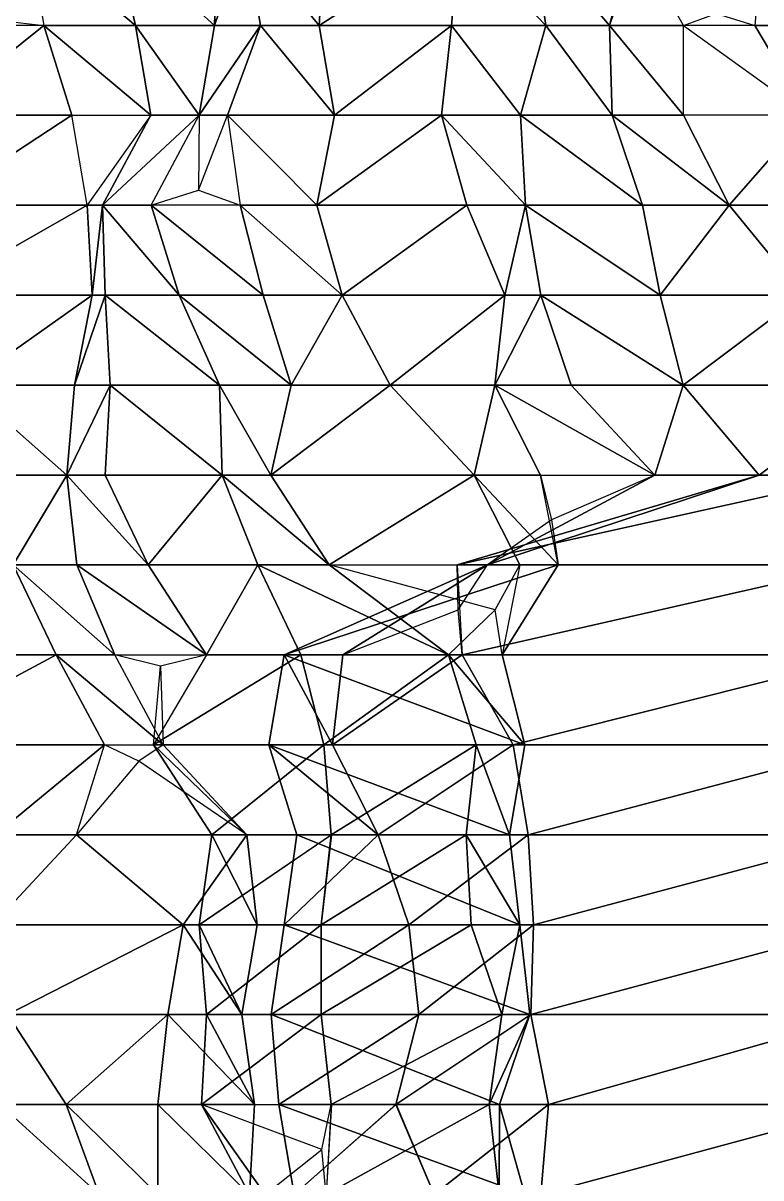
# Model space of a CAD drawing. Header units: metres. Extents: x -317 to 276, y -240 to 234.
# Drawn here: x 155.8 to 205, y 61.1 to 138.2 of the extents above; entities that cross this region are included whole.
import ezdxf

# ---------------------------------------------------------------- set-up
doc = ezdxf.new("R2010")
doc.units = ezdxf.units.M

msp = doc.modelspace()

# ---------------------------------------------------------------- linework, layer by layer
for points in [[(156.20346, 144, -632.81067), (163.33026, 138, -632.28015), (161.9766, 144, -634.75806), (161.9767, 144.0001, -634.75793)], [(156.20346, 144, -632.81067), (157.21869, 138, -630.9523), (163.33026, 138, -632.28015), (163.33037, 138.0001, -632.28)], [(161.9766, 144, -634.75806), (168.59576, 138, -635.15674), (168.76495, 144, -634.847), (168.76506, 144.0001, -634.84686)], [(161.9766, 144, -634.75806), (163.33026, 138, -632.28015), (168.59576, 138, -635.15674), (168.59587, 138.0001, -635.1566)], [(168.59576, 138, -635.15674), (171.66153, 138, -642.0598), (170.6463, 144, -643.9182), (170.64641, 144.0001, -643.9181)], [(168.59576, 138, -635.15674), (170.6463, 144, -643.9182), (168.76495, 144, -634.847), (168.76506, 144.0001, -634.84686)], [(170.6463, 144, -643.9182), (175.57333, 138, -647.41425), (175.91174, 144, -646.7948), (175.91185, 144.0001, -646.7947)], [(170.6463, 144, -643.9182), (171.66153, 138, -642.0598), (175.57333, 138, -647.41425), (175.57344, 138.0001, -647.4141)], [(175.57333, 138, -647.41425), (184.39224, 138, -643.7864), (184.89984, 144, -642.8572), (184.89995, 144.0001, -642.85706)], [(175.57333, 138, -647.41425), (184.89984, 144, -642.8572), (175.91174, 144, -646.7948), (175.91185, 144.0001, -646.7947)], [(184.89984, 144, -642.8572), (184.39224, 138, -643.7864), (190.67297, 138, -644.80457), (190.67308, 138.0001, -644.80444)], [(184.89984, 144, -642.8572), (190.67297, 138, -644.80457), (189.82693, 144, -646.3532), (189.82704, 144.0001, -646.3531)], [(189.82693, 144, -646.3532), (194.92322, 138, -649.5394), (196.95374, 144, -645.82263), (196.95384, 144.0001, -645.8225)], [(189.82693, 144, -646.3532), (190.67297, 138, -644.80457), (194.92322, 138, -649.5394), (194.92332, 138.0001, -649.5393)], [(194.92322, 138, -649.5394), (199.85028, 138, -653.0355), (196.46613, 144, -659.2302), (196.46623, 144.0001, -659.2301)], [(194.92322, 138, -649.5394), (196.46613, 144, -659.2302), (196.95374, 144, -645.82263), (196.95384, 144.0001, -645.8225)], [(205.11578, 144, -655.91205), (204.60815, 138, -656.84125), (212.07336, 138, -655.6913), (212.07347, 138.0001, -655.69116)], [(202.04163, 138.78262, -655.2818), (204.60815, 138, -656.84125), (199.85028, 138, -653.0355), (199.85039, 138.0001, -653.0354)], [(149.75348, 132, -632.1023), (159.08002, 132, -627.54517), (157.21869, 138, -630.9523), (157.2188, 138.0001, -630.95215)], [(149.75348, 132, -632.1023), (157.21869, 138, -630.9523), (151.784, 138, -628.3855), (151.7841, 138.0001, -628.3854)], [(154.53519, 138.29999, -629.60693), (157.21869, 138, -630.9523), (151.784, 138, -628.3855), (151.7841, 138.0001, -628.3854)], [(157.21869, 138, -630.9523), (164.34552, 132, -630.42175), (163.33026, 138, -632.28015), (163.33037, 138.0001, -632.28)], [(157.21869, 138, -630.9523), (159.08002, 132, -627.54517), (164.34552, 132, -630.42175), (164.34563, 132.0001, -630.42163)], [(163.33026, 138, -632.28015), (167.5805, 132, -637.01514), (168.59576, 138, -635.15674), (168.59587, 138.0001, -635.1566)], [(163.33026, 138, -632.28015), (164.34552, 132, -630.42175), (167.5805, 132, -637.01514), (167.58061, 132.0001, -637.015)], [(167.5805, 132, -637.01514), (169.46182, 132, -646.08636), (171.66153, 138, -642.0598), (171.66164, 138.0001, -642.0597)], [(167.5805, 132, -637.01514), (171.66153, 138, -642.0598), (168.59576, 138, -635.15674), (168.59587, 138.0001, -635.1566)], [(171.66153, 138, -642.0598), (169.46182, 132, -646.08636), (176.5886, 132, -645.55585), (176.5887, 132.0001, -645.5557)], [(171.66153, 138, -642.0598), (176.5886, 132, -645.55585), (175.57333, 138, -647.41425), (175.57344, 138.0001, -647.4141)], [(176.5886, 132, -645.55585), (184.39224, 138, -643.7864), (175.57333, 138, -647.41425), (175.57344, 138.0001, -647.4141)], [(176.5886, 132, -645.55585), (183.7154, 132, -645.0253), (184.39224, 138, -643.7864), (184.39235, 138.0001, -643.78625)], [(184.39224, 138, -643.7864), (183.7154, 132, -645.0253), (188.9809, 132, -647.90186), (188.981, 132.0001, -647.90173)], [(184.39224, 138, -643.7864), (188.9809, 132, -647.90186), (190.67297, 138, -644.80457), (190.67308, 138.0001, -644.80444)], [(190.67297, 138, -644.80457), (188.9809, 132, -647.90186), (195.0924, 132, -649.22974), (195.09251, 132.0001, -649.2296)], [(190.67297, 138, -644.80457), (195.0924, 132, -649.22974), (194.92322, 138, -649.5394), (194.92332, 138.0001, -649.5393)], [(194.92322, 138, -649.5394), (199.85028, 132, -653.0355), (199.85028, 138, -653.0355), (199.85039, 138.0001, -653.0354)], [(194.92322, 138, -649.5394), (195.0924, 132, -649.22974), (199.85028, 132, -653.0355), (199.85039, 132.0001, -653.0354)], [(208.16156, 132, -650.3368), (204.60815, 138, -656.84125), (199.85028, 138, -653.0355), (199.85039, 138.0001, -653.0354)], [(212.07336, 138, -655.6913), (204.60815, 138, -656.84125), (208.16156, 132, -650.3368), (208.16167, 132.0001, -650.3367)], [(149.9227, 126, -631.79254), (159.08002, 132, -627.54517), (149.75348, 132, -632.1023), (149.75359, 132.0001, -632.1022)], [(149.9227, 126, -631.79254), (160.09525, 126, -625.68677), (159.08002, 132, -627.54517), (159.08012, 132.0001, -627.54504)], [(164.34552, 132, -630.42175), (160.09525, 126, -625.68677), (161.13052, 126, -636.3067), (161.13063, 126.0001, -636.3066)], [(161.13052, 126, -636.3067), (164.36554, 126, -642.9001), (167.5805, 132, -637.01514), (167.58061, 132.0001, -637.015)], [(161.13052, 126, -636.3067), (167.5805, 132, -637.01514), (164.34552, 132, -630.42175), (164.34563, 132.0001, -630.42163)], [(167.5805, 132, -637.01514), (167.53412, 127, -643.35754), (169.46182, 132, -646.08636), (169.46193, 132.0001, -646.08624)], [(169.46182, 132, -646.08636), (175.40414, 126, -647.724), (176.5886, 132, -645.55585), (176.5887, 132.0001, -645.5557)], [(169.46182, 132, -646.08636), (170.30786, 126, -644.5377), (175.40414, 126, -647.724), (175.40425, 126.0001, -647.7239)], [(175.40414, 126, -647.724), (185.40747, 126, -641.928), (183.7154, 132, -645.0253), (183.7155, 132.0001, -645.0252)], [(175.40414, 126, -647.724), (183.7154, 132, -645.0253), (176.5886, 132, -645.55585), (176.5887, 132.0001, -645.5557)], [(183.7154, 132, -645.0253), (189.3193, 126, -647.2824), (188.9809, 132, -647.90186), (188.981, 132.0001, -647.90173)], [(183.7154, 132, -645.0253), (185.40747, 126, -641.928), (189.3193, 126, -647.2824), (189.31941, 126.0001, -647.2823)], [(188.9809, 132, -647.90186), (197.12292, 126, -645.51294), (195.0924, 132, -649.22974), (195.09251, 132.0001, -649.2296)], [(188.9809, 132, -647.90186), (189.3193, 126, -647.2824), (197.12292, 126, -645.51294), (197.12303, 126.0001, -645.5128)], [(202.89606, 126, -647.46027), (199.85028, 132, -653.0355), (195.0924, 132, -649.22974), (195.09251, 132.0001, -649.2296)], [(202.89606, 126, -647.46027), (195.0924, 132, -649.22974), (197.12292, 126, -645.51294), (197.12303, 126.0001, -645.5128)], [(202.89606, 126, -647.46027), (208.16156, 132, -650.3368), (199.85028, 132, -653.0355), (199.85039, 132.0001, -653.0354)], [(202.89606, 126, -647.46027), (210.02283, 126, -646.92975), (208.16156, 132, -650.3368), (208.16167, 132.0001, -650.3367)], [(167.53412, 127, -643.35754), (170.30786, 126, -644.5377), (164.36554, 126, -642.9001), (164.36565, 126.0001, -642.89996)], [(149.58429, 120, -632.412), (160.43369, 120, -625.0673), (160.09525, 126, -625.68677), (160.09535, 126.0001, -625.68665)], [(149.58429, 120, -632.412), (160.09525, 126, -625.68677), (149.9227, 126, -631.79254), (149.9228, 126.0001, -631.7924)], [(160.43369, 120, -625.0673), (161.13052, 126, -636.3067), (160.09525, 126, -625.68677), (160.09535, 126.0001, -625.68665)], [(160.43369, 120, -625.0673), (161.29974, 120, -635.99695), (161.13052, 126, -636.3067), (161.13063, 126.0001, -636.3066)], [(161.13052, 126, -636.3067), (166.22684, 120, -639.493), (164.36554, 126, -642.9001), (164.36565, 126.0001, -642.89996)], [(161.13052, 126, -636.3067), (161.29974, 120, -635.99695), (166.22684, 120, -639.493), (166.22694, 120.0001, -639.49286)], [(164.36554, 126, -642.9001), (171.83075, 120, -641.7501), (170.30786, 126, -644.5377), (170.30797, 126.0001, -644.5376)], [(164.36554, 126, -642.9001), (166.22684, 120, -639.493), (171.83075, 120, -641.7501), (171.83086, 120.0001, -641.75)], [(170.30786, 126, -644.5377), (177.09622, 120, -644.62665), (175.40414, 126, -647.724), (175.40425, 126.0001, -647.7239)], [(170.30786, 126, -644.5377), (171.83075, 120, -641.7501), (177.09622, 120, -644.62665), (177.09633, 120.0001, -644.6265)], [(177.09622, 120, -644.62665), (185.40747, 126, -641.928), (175.40414, 126, -647.724), (175.40425, 126.0001, -647.7239)], [(177.09622, 120, -644.62665), (187.94562, 120, -637.2819), (185.40747, 126, -641.928), (185.40758, 126.0001, -641.92786)], [(187.94562, 120, -637.2819), (189.3193, 126, -647.2824), (185.40747, 126, -641.928), (185.40758, 126.0001, -641.92786)], [(187.94562, 120, -637.2819), (190.33456, 120, -645.424), (189.3193, 126, -647.2824), (189.31941, 126.0001, -647.2823)], [(189.3193, 126, -647.2824), (198.30737, 120, -643.3447), (197.12292, 126, -645.51294), (197.12303, 126.0001, -645.5128)], [(189.3193, 126, -647.2824), (190.33456, 120, -645.424), (198.30737, 120, -643.3447), (198.30748, 120.0001, -643.3446)], [(202.89606, 126, -647.46027), (197.12292, 126, -645.51294), (198.30737, 120, -643.3447), (198.30748, 120.0001, -643.3446)], [(202.89606, 126, -647.46027), (198.30737, 120, -643.3447), (207.8031, 120, -638.4779), (207.8032, 120.0001, -638.4778)], [(210.02283, 126, -646.92975), (202.89606, 126, -647.46027), (207.8031, 120, -638.4779), (207.8032, 120.0001, -638.4778)], [(151.95319, 114, -628.07574), (160.43369, 120, -625.0673), (149.58429, 120, -632.412), (149.5844, 120.0001, -632.41187)], [(151.95319, 114, -628.07574), (159.2492, 114, -627.2355), (160.43369, 120, -625.0673), (160.43379, 120.0001, -625.0672)], [(159.2492, 114, -627.2355), (161.63815, 114, -635.3775), (161.29974, 120, -635.99695), (161.29985, 120.0001, -635.9968)], [(159.2492, 114, -627.2355), (161.29974, 120, -635.99695), (160.43369, 120, -625.0673), (160.43379, 120.0001, -625.0672)], [(161.29974, 120, -635.99695), (168.93417, 114, -634.53723), (166.22684, 120, -639.493), (166.22694, 120.0001, -639.49286)], [(161.29974, 120, -635.99695), (161.63815, 114, -635.3775), (168.93417, 114, -634.53723), (168.93428, 114.0001, -634.5371)], [(166.22684, 120, -639.493), (173.69205, 114, -638.343), (171.83075, 120, -641.7501), (171.83086, 120.0001, -641.75)], [(166.22684, 120, -639.493), (168.93417, 114, -634.53723), (173.69205, 114, -638.343), (173.69215, 114.0001, -638.3429)], [(177.09622, 120, -644.62665), (171.83075, 120, -641.7501), (173.69205, 114, -638.343), (173.69215, 114.0001, -638.3429)], [(177.09622, 120, -644.62665), (173.69205, 114, -638.343), (180.31119, 114, -638.7417), (180.3113, 114.0001, -638.7416)], [(180.31119, 114, -638.7417), (187.94562, 120, -637.2819), (177.09622, 120, -644.62665), (177.09633, 120.0001, -644.6265)], [(180.31119, 114, -638.7417), (187.2688, 114, -638.5209), (187.94562, 120, -637.2819), (187.94572, 120.0001, -637.2818)], [(187.2688, 114, -638.5209), (192.36505, 114, -641.70715), (190.33456, 120, -645.424), (190.33467, 120.0001, -645.4239)], [(187.2688, 114, -638.5209), (190.33456, 120, -645.424), (187.94562, 120, -637.2819), (187.94572, 120.0001, -637.2818)], [(190.33456, 120, -645.424), (199.83026, 114, -640.5571), (198.30737, 120, -643.3447), (198.30748, 120.0001, -643.3446)], [(190.33456, 120, -645.424), (192.36505, 114, -641.70715), (199.83026, 114, -640.5571), (199.83037, 114.0001, -640.557)], [(199.83026, 114, -640.5571), (207.8031, 120, -638.4779), (198.30737, 120, -643.3447), (198.30748, 120.0001, -643.3446)], [(199.83026, 114, -640.5571), (212.8794, 114, -629.1859), (207.8031, 120, -638.4779), (207.8032, 120.0001, -638.4778)], [(151.95319, 114, -628.07574), (151.44559, 108, -629.00494), (158.74158, 108, -628.1647), (158.74168, 108.0001, -628.16455)], [(151.95319, 114, -628.07574), (158.74158, 108, -628.1647), (159.2492, 114, -627.2355), (159.24931, 114.0001, -627.23535)], [(158.74158, 108, -628.1647), (161.29974, 108, -635.99695), (161.63815, 114, -635.3775), (161.63826, 114.0001, -635.3774)], [(158.74158, 108, -628.1647), (161.63815, 114, -635.3775), (159.2492, 114, -627.2355), (159.24931, 114.0001, -627.23535)], [(161.63815, 114, -635.3775), (161.29974, 108, -635.99695), (169.1034, 108, -634.22754), (169.1035, 108.0001, -634.2274)], [(161.63815, 114, -635.3775), (169.1034, 108, -634.22754), (168.93417, 114, -634.53723), (168.93428, 114.0001, -634.5371)], [(168.93417, 114, -634.53723), (172.33838, 108, -640.8209), (173.69205, 114, -638.343), (173.69215, 114.0001, -638.3429)], [(168.93417, 114, -634.53723), (169.1034, 108, -634.22754), (172.33838, 108, -640.8209), (172.33849, 108.0001, -640.8208)], [(172.33838, 108, -640.8209), (185.89508, 108, -628.52045), (180.31119, 114, -638.7417), (180.3113, 114.0001, -638.7416)], [(172.33838, 108, -640.8209), (180.31119, 114, -638.7417), (173.69205, 114, -638.343), (173.69215, 114.0001, -638.3429)], [(187.2688, 114, -638.5209), (180.31119, 114, -638.7417), (185.89508, 108, -628.52045), (185.89519, 108.0001, -628.5203)], [(187.2688, 114, -638.5209), (185.89508, 108, -628.52045), (190.31454, 108, -632.9457), (190.31465, 108.0001, -632.94556)], [(197.94897, 108, -631.4859), (192.36505, 114, -641.70715), (187.2688, 114, -638.5209), (187.2689, 114.0001, -638.52075)], [(197.94897, 108, -631.4859), (187.2688, 114, -638.5209), (190.31454, 108, -632.9457), (190.31465, 108.0001, -632.94556)], [(199.83026, 114, -640.5571), (192.36505, 114, -641.70715), (197.94897, 108, -631.4859), (197.94908, 108.0001, -631.4858)], [(199.83026, 114, -640.5571), (197.94897, 108, -631.4859), (204.90656, 108, -631.2651), (204.90666, 108.0001, -631.26495)], [(204.90656, 108, -631.2651), (212.8794, 114, -629.1859), (199.83026, 114, -640.5571), (199.83037, 114.0001, -640.557)], [(204.90656, 108, -631.2651), (211.69495, 108, -631.354), (212.8794, 114, -629.1859), (212.8795, 114.0001, -629.1858)], [(158.74158, 108, -628.1647), (151.44559, 108, -629.00494), (155.16818, 102, -622.1908), (155.16829, 102.0001, -622.1907)], [(158.74158, 108, -628.1647), (155.16818, 102, -622.1908), (159.41843, 102, -626.9257), (159.41853, 102.0001, -626.9256)], [(164.1763, 102, -630.73145), (161.29974, 108, -635.99695), (158.74158, 108, -628.1647), (158.74168, 108.0001, -628.16455)], [(164.1763, 102, -630.73145), (158.74158, 108, -628.1647), (159.41843, 102, -626.9257), (159.41853, 102.0001, -626.9256)], [(169.1034, 108, -634.22754), (161.29974, 108, -635.99695), (164.1763, 102, -630.73145), (164.1764, 102.0001, -630.7313)], [(169.1034, 108, -634.22754), (164.1763, 102, -630.73145), (171.47232, 102, -629.89124), (171.47243, 102.0001, -629.8911)], [(176.2302, 102, -633.69696), (172.33838, 108, -640.8209), (169.1034, 108, -634.22754), (169.1035, 108.0001, -634.2274)], [(176.2302, 102, -633.69696), (169.1034, 108, -634.22754), (171.47232, 102, -629.89124), (171.47243, 102.0001, -629.8911)], [(176.2302, 102, -633.69696), (185.89508, 108, -628.52045), (172.33838, 108, -640.8209), (172.33849, 108.0001, -640.8208)], [(176.2302, 102, -633.69696), (188.94086, 102, -622.9452), (185.89508, 108, -628.52045), (185.89519, 108.0001, -628.5203)], [(186.78119, 102, -651.92847), (184.77066, 102, -668.12354), (204.90656, 108, -631.2651), (204.90666, 108.0001, -631.26495)], [(184.77066, 102, -668.12354), (211.5257, 102, -631.66376), (211.69495, 108, -631.354), (211.69505, 108.0001, -631.3539)], [(184.77066, 102, -668.12354), (211.69495, 108, -631.354), (204.90656, 108, -631.2651), (204.90666, 108.0001, -631.26495)], [(191.49902, 102, -630.77747), (190.31454, 108, -632.9457), (185.89508, 108, -628.52045), (185.89519, 108.0001, -628.5203)], [(191.49902, 102, -630.77747), (185.89508, 108, -628.52045), (188.94086, 102, -622.9452), (188.94096, 102.0001, -622.94507)], [(186.78119, 102, -651.92847), (204.90656, 108, -631.2651), (197.94897, 108, -631.4859), (197.94908, 108.0001, -631.4858)], [(197.94897, 108, -631.4859), (191.0466, 105, -632.80566), (186.78119, 102, -651.92847), (186.7813, 102.0001, -651.92834)], [(191.49902, 102, -630.77747), (190.31454, 108, -632.9457), (191.0466, 105, -632.80566), (191.0467, 105.0001, -632.80554)], [(144.99564, 96, -628.2965), (158.04474, 96, -616.9253), (155.16818, 102, -622.1908), (155.16829, 102.0001, -622.1907)], [(155.16818, 102, -622.1908), (161.95654, 96, -622.27966), (159.41843, 102, -626.9257), (159.41853, 102.0001, -626.9256)], [(155.16818, 102, -622.1908), (158.04474, 96, -616.9253), (161.95654, 96, -622.27966), (161.95665, 96.0001, -622.27954)], [(168.06812, 96, -623.60754), (164.1763, 102, -630.73145), (159.41843, 102, -626.9257), (159.41853, 102.0001, -626.9256)], [(168.06812, 96, -623.60754), (159.41843, 102, -626.9257), (161.95654, 96, -622.27966), (161.95665, 96.0001, -622.27954)], [(171.47232, 102, -629.89124), (164.1763, 102, -630.73145), (168.06812, 96, -623.60754), (168.06822, 96.0001, -623.6074)], [(171.47232, 102, -629.89124), (168.06812, 96, -623.60754), (174.34888, 96, -624.62573), (174.34898, 96.0001, -624.6256)], [(184.18301, 96, -619.1394), (176.2302, 102, -633.69696), (171.47232, 102, -629.89124), (171.47243, 102.0001, -629.8911)], [(184.18301, 96, -619.1394), (171.47232, 102, -629.89124), (174.34888, 96, -624.62573), (174.34898, 96.0001, -624.6256)], [(187.75638, 96, -625.11334), (173.22443, 96, -664.2289), (191.49902, 102, -630.77747), (191.49913, 102.0001, -630.77734)], [(173.22443, 96, -664.2289), (177.13626, 96, -669.5833), (186.78119, 102, -651.92847), (186.7813, 102.0001, -651.92834)], [(173.22443, 96, -664.2289), (186.78119, 102, -651.92847), (191.49902, 102, -630.77747), (191.49913, 102.0001, -630.77734)], [(184.18301, 96, -619.1394), (187.29318, 99, -624.3389), (176.2302, 102, -633.69696), (176.2303, 102.0001, -633.69684)], [(186.78119, 102, -651.92847), (177.13626, 96, -669.5833), (184.83884, 99, -667.5746), (184.83894, 99.0001, -667.57446)], [(185.10907, 96, -667.5041), (184.83884, 99, -667.5746), (184.77066, 102, -668.12354), (184.77077, 102.0001, -668.1234)], [(185.10907, 96, -667.5041), (211.5257, 102, -631.66376), (184.77066, 102, -668.12354), (184.77077, 102.0001, -668.1234)], [(185.10907, 96, -667.5041), (212.37177, 96, -630.1151), (211.5257, 102, -631.66376), (211.5258, 102.0001, -631.66364)], [(188.94086, 102, -622.9452), (187.75638, 96, -625.11334), (187.29318, 99, -624.3389), (187.29329, 99.0001, -624.3388)], [(187.75638, 96, -625.11334), (191.49902, 102, -630.77747), (188.94086, 102, -622.9452), (188.94096, 102.0001, -622.94507)], [(146.85693, 90, -624.8894), (158.04474, 96, -616.9253), (144.99564, 96, -628.2965), (144.99574, 96.0001, -628.2964)], [(146.85693, 90, -624.8894), (161.2597, 90, -611.0403), (158.04474, 96, -616.9253), (158.04485, 96.0001, -616.9252)], [(165.17154, 90, -616.3947), (161.95654, 96, -622.27966), (158.04474, 96, -616.9253), (158.04485, 96.0001, -616.9252)], [(165.17154, 90, -616.3947), (158.04474, 96, -616.9253), (161.2597, 90, -611.0403), (161.25981, 90.0001, -611.04016)], [(168.06812, 96, -623.60754), (164.99118, 95.25, -622.98236), (161.95654, 96, -622.27966), (161.95665, 96.0001, -622.27954)], [(164.51471, 90, -630.112), (175.87173, 90, -621.83813), (174.34888, 96, -624.62573), (174.34898, 96.0001, -624.6256)], [(164.51471, 90, -630.112), (174.34888, 96, -624.62573), (168.06812, 96, -623.60754), (168.06822, 96.0001, -623.6074)], [(189.27927, 90, -622.32574), (172.20917, 90, -666.0873), (173.22443, 96, -664.2289), (173.22453, 96.0001, -664.22876)], [(173.22443, 96, -664.2289), (172.20917, 90, -666.0873), (176.45944, 90, -670.82227), (176.45955, 90.0001, -670.82214)], [(189.27927, 90, -622.32574), (173.22443, 96, -664.2289), (187.75638, 96, -625.11334), (187.75648, 96.0001, -625.1132)], [(173.22443, 96, -664.2289), (176.45944, 90, -670.82227), (177.13626, 96, -669.5833), (177.13637, 96.0001, -669.5832)], [(175.87173, 90, -621.83813), (184.18301, 96, -619.1394), (174.34888, 96, -624.62573), (174.34898, 96.0001, -624.6256)], [(175.87173, 90, -621.83813), (186.04431, 90, -615.73236), (184.18301, 96, -619.1394), (184.18312, 96.0001, -619.1393)], [(176.45944, 90, -670.82227), (188.49326, 90, -661.3094), (185.10907, 96, -667.5041), (185.10918, 96.0001, -667.50397)], [(176.45944, 90, -670.82227), (185.10907, 96, -667.5041), (177.13626, 96, -669.5833), (177.13637, 96.0001, -669.5832)], [(184.18301, 96, -619.1394), (189.27927, 90, -622.32574), (187.75638, 96, -625.11334), (187.75648, 96.0001, -625.1132)], [(184.18301, 96, -619.1394), (186.04431, 90, -615.73236), (189.27927, 90, -622.32574), (189.27937, 90.0001, -622.3256)], [(188.49326, 90, -661.3094), (212.37177, 96, -630.1151), (185.10907, 96, -667.5041), (185.10918, 96.0001, -667.50397)], [(188.49326, 90, -661.3094), (212.20258, 90, -630.4248), (212.37177, 96, -630.1151), (212.37187, 96.0001, -630.115)], [(164.99118, 95.25, -622.98236), (165.17154, 90, -616.3947), (164.51471, 90, -630.112), (164.51482, 90.0001, -630.1119)], [(153.96371, 84, -611.88055), (161.2597, 90, -611.0403), (146.85693, 90, -624.8894), (146.85704, 90.0001, -624.8893)], [(153.96371, 84, -611.88055), (159.3984, 84, -614.4474), (161.2597, 90, -611.0403), (161.25981, 90.0001, -611.04016)], [(165.17154, 90, -616.3947), (163.55402, 88.90909, -613.098), (161.2597, 90, -611.0403), (161.25981, 90.0001, -611.04016)], [(170.75543, 84, -606.17346), (168.40652, 84, -622.9881), (164.51471, 90, -630.112), (164.51482, 90.0001, -630.1119)], [(170.75543, 84, -606.17346), (164.51471, 90, -630.112), (165.17154, 90, -616.3947), (165.17165, 90.0001, -616.3946)], [(168.40652, 84, -622.9881), (175.87173, 90, -621.83813), (164.51471, 90, -630.112), (164.51482, 90.0001, -630.1119)], [(168.40652, 84, -622.9881), (176.37936, 84, -620.90894), (175.87173, 90, -621.83813), (175.87184, 90.0001, -621.838)], [(188.264, 84, -624.18414), (174.0705, 84, -662.68024), (172.20917, 90, -666.0873), (172.20927, 90.0001, -666.08716)], [(188.264, 84, -624.18414), (172.20917, 90, -666.0873), (189.27927, 90, -622.32574), (189.27937, 90.0001, -622.3256)], [(179.50519, 84, -665.2471), (176.45944, 90, -670.82227), (172.20917, 90, -666.0873), (172.20927, 90.0001, -666.08716)], [(179.50519, 84, -665.2471), (172.20917, 90, -666.0873), (174.0705, 84, -662.68024), (174.0706, 84.0001, -662.6801)], [(176.37936, 84, -620.90894), (186.04431, 90, -615.73236), (175.87173, 90, -621.83813), (175.87184, 90.0001, -621.838)], [(176.37936, 84, -620.90894), (185.36746, 84, -616.9713), (186.04431, 90, -615.73236), (186.04442, 90.0001, -615.73224)], [(179.50519, 84, -665.2471), (188.49326, 90, -661.3094), (176.45944, 90, -670.82227), (176.45955, 90.0001, -670.82214)], [(179.50519, 84, -665.2471), (189.50851, 84, -659.451), (188.49326, 90, -661.3094), (188.49336, 90.0001, -661.30927)], [(186.04431, 90, -615.73236), (185.36746, 84, -616.9713), (188.264, 84, -624.18414), (188.26411, 84.0001, -624.184)], [(186.04431, 90, -615.73236), (188.264, 84, -624.18414), (189.27927, 90, -622.32574), (189.27937, 90.0001, -622.3256)], [(189.50851, 84, -659.451), (212.20258, 90, -630.4248), (188.49326, 90, -661.3094), (188.49336, 90.0001, -661.30927)], [(189.50851, 84, -659.451), (212.37177, 84, -630.1151), (212.20258, 90, -630.4248), (212.20268, 90.0001, -630.4247)], [(163.55402, 88.90909, -613.098), (159.3984, 84, -614.4474), (170.75543, 84, -606.17346), (170.75554, 84.0001, -606.17334)], [(153.7945, 78, -612.1903), (166.50519, 78, -601.43854), (159.3984, 84, -614.4474), (159.39851, 84.0001, -614.44727)], [(153.7945, 78, -612.1903), (159.3984, 84, -614.4474), (153.96371, 84, -611.88055), (153.96382, 84.0001, -611.88043)], [(170.75543, 84, -606.17346), (159.3984, 84, -614.4474), (166.50519, 78, -601.43854), (166.5053, 78.0001, -601.4384)], [(170.75543, 84, -606.17346), (166.50519, 78, -601.43854), (171.43225, 78, -604.9346), (171.43236, 78.0001, -604.93445)], [(171.43225, 78, -604.9346), (167.56049, 78, -624.53674), (168.40652, 84, -622.9881), (168.40663, 84.0001, -622.988)], [(167.56049, 78, -624.53674), (175.70255, 78, -622.1478), (176.37936, 84, -620.90894), (176.37947, 84.0001, -620.9088)], [(167.56049, 78, -624.53674), (176.37936, 84, -620.90894), (168.40652, 84, -622.9881), (168.40663, 84.0001, -622.988)], [(171.43225, 78, -604.9346), (168.40652, 84, -622.9881), (170.75543, 84, -606.17346), (170.75554, 84.0001, -606.17334)], [(188.94086, 78, -622.9452), (173.22443, 78, -664.2289), (174.0705, 84, -662.68024), (174.0706, 84.0001, -662.6801)], [(173.22443, 78, -664.2289), (181.5357, 78, -661.5302), (179.50519, 84, -665.2471), (179.5053, 84.0001, -665.24695)], [(173.22443, 78, -664.2289), (179.50519, 84, -665.2471), (174.0705, 84, -662.68024), (174.0706, 84.0001, -662.6801)], [(188.94086, 78, -622.9452), (174.0705, 84, -662.68024), (188.264, 84, -624.18414), (188.26411, 84.0001, -624.184)], [(175.70255, 78, -622.1478), (185.7059, 78, -616.3518), (185.36746, 84, -616.9713), (185.36757, 84.0001, -616.9712)], [(175.70255, 78, -622.1478), (185.36746, 84, -616.9713), (176.37936, 84, -620.90894), (176.37947, 84.0001, -620.9088)], [(181.5357, 78, -661.5302), (189.50851, 84, -659.451), (179.50519, 84, -665.2471), (179.5053, 84.0001, -665.24695)], [(181.5357, 78, -661.5302), (189.84692, 78, -658.83154), (189.50851, 84, -659.451), (189.50862, 84.0001, -659.45087)], [(185.36746, 84, -616.9713), (188.94086, 78, -622.9452), (188.264, 84, -624.18414), (188.26411, 84.0001, -624.184)], [(185.36746, 84, -616.9713), (185.7059, 78, -616.3518), (188.94086, 78, -622.9452), (188.94096, 78.0001, -622.94507)], [(189.84692, 78, -658.83154), (212.37177, 84, -630.1151), (189.50851, 84, -659.451), (189.50862, 84.0001, -659.45087)], [(189.84692, 78, -658.83154), (212.03333, 78, -630.73456), (212.37177, 84, -630.1151), (212.37187, 84.0001, -630.115)], [(154.80975, 72, -610.3319), (166.50519, 78, -601.43854), (153.7945, 78, -612.1903), (153.7946, 78.0001, -612.1902)], [(154.80975, 72, -610.3319), (165.48993, 72, -603.29694), (166.50519, 78, -601.43854), (166.5053, 78.0001, -601.4384)], [(166.50519, 78, -601.43854), (165.48993, 72, -603.29694), (170.41699, 72, -606.79297), (170.4171, 72.0001, -606.79285)], [(166.50519, 78, -601.43854), (170.41699, 72, -606.79297), (171.43225, 78, -604.9346), (171.43236, 78.0001, -604.93445)], [(170.41699, 72, -606.79297), (168.06812, 72, -623.60754), (167.56049, 78, -624.53674), (167.5606, 78.0001, -624.5366)], [(170.41699, 72, -606.79297), (167.56049, 78, -624.53674), (171.43225, 78, -604.9346), (171.43236, 78.0001, -604.93445)], [(168.06812, 72, -623.60754), (175.70255, 78, -622.1478), (167.56049, 78, -624.53674), (167.5606, 78.0001, -624.5366)], [(168.06812, 72, -623.60754), (175.70255, 72, -622.1478), (175.70255, 78, -622.1478), (175.70265, 78.0001, -622.1477)], [(189.61768, 72, -621.70624), (172.37839, 72, -665.7776), (173.22443, 78, -664.2289), (173.22453, 78.0001, -664.22876)], [(172.37839, 72, -665.7776), (182.21252, 72, -660.29126), (181.5357, 78, -661.5302), (181.53581, 78.0001, -661.5301)], [(172.37839, 72, -665.7776), (181.5357, 78, -661.5302), (173.22443, 78, -664.2289), (173.22453, 78.0001, -664.22876)], [(189.61768, 72, -621.70624), (173.22443, 78, -664.2289), (188.94086, 78, -622.9452), (188.94096, 78.0001, -622.94507)], [(175.70255, 72, -622.1478), (187.73639, 72, -612.635), (185.7059, 78, -616.3518), (185.70601, 78.0001, -616.3517)], [(175.70255, 72, -622.1478), (185.7059, 78, -616.3518), (175.70255, 78, -622.1478), (175.70265, 78.0001, -622.1477)], [(182.21252, 72, -660.29126), (189.84692, 78, -658.83154), (181.5357, 78, -661.5302), (181.53581, 78.0001, -661.5301)], [(182.21252, 72, -660.29126), (189.67773, 72, -659.14124), (189.84692, 78, -658.83154), (189.84703, 78.0001, -658.8314)], [(187.73639, 72, -612.635), (188.94086, 78, -622.9452), (185.7059, 78, -616.3518), (185.70601, 78.0001, -616.3517)], [(187.73639, 72, -612.635), (189.61768, 72, -621.70624), (188.94086, 78, -622.9452), (188.94096, 78.0001, -622.94507)], [(189.67773, 72, -659.14124), (212.03333, 72, -630.73456), (212.03333, 78, -630.73456), (212.03343, 78.0001, -630.73444)], [(189.67773, 72, -659.14124), (212.03333, 78, -630.73456), (189.84692, 78, -658.83154), (189.84703, 78.0001, -658.8314)], [(154.2821, 66, -598.7828), (158.70157, 66, -603.208), (154.80975, 72, -610.3319), (154.80986, 72.0001, -610.3318)], [(158.70157, 66, -603.208), (165.48993, 72, -603.29694), (154.80975, 72, -610.3319), (154.80986, 72.0001, -610.3318)], [(158.70157, 66, -603.208), (164.81308, 66, -604.5359), (165.48993, 72, -603.29694), (165.49004, 72.0001, -603.2968)], [(165.48993, 72, -603.29694), (164.81308, 66, -604.5359), (171.26306, 66, -605.24426), (171.26317, 66.0001, -605.24414)], [(165.48993, 72, -603.29694), (171.26306, 66, -605.24426), (170.41699, 72, -606.79297), (170.4171, 72.0001, -606.79285)], [(171.26306, 66, -605.24426), (167.72968, 66, -624.22705), (168.06812, 72, -623.60754), (168.06822, 72.0001, -623.6074)], [(167.72968, 66, -624.22705), (176.37936, 66, -620.90894), (175.70255, 72, -622.1478), (175.70265, 72.0001, -622.1477)], [(167.72968, 66, -624.22705), (175.70255, 72, -622.1478), (168.06812, 72, -623.60754), (168.06822, 72.0001, -623.6074)], [(171.26306, 66, -605.24426), (168.06812, 72, -623.60754), (170.41699, 72, -606.79297), (170.4171, 72.0001, -606.79285)], [(187.58719, 66, -625.4231), (172.88602, 66, -664.8484), (172.37839, 72, -665.7776), (172.3785, 72.0001, -665.77747)], [(187.58719, 66, -625.4231), (172.37839, 72, -665.7776), (189.61768, 72, -621.70624), (189.61778, 72.0001, -621.7061)], [(172.88602, 66, -664.8484), (182.21252, 72, -660.29126), (172.37839, 72, -665.7776), (172.3785, 72.0001, -665.77747)], [(172.88602, 66, -664.8484), (180.68967, 66, -663.07886), (182.21252, 72, -660.29126), (182.21263, 72.0001, -660.29114)], [(176.37936, 66, -620.90894), (187.73639, 72, -612.635), (175.70255, 72, -622.1478), (175.70265, 72.0001, -622.1477)], [(176.37936, 66, -620.90894), (186.89035, 66, -614.18365), (187.73639, 72, -612.635), (187.7365, 72.0001, -612.6349)], [(180.68967, 66, -663.07886), (190.86218, 66, -656.9731), (189.67773, 72, -659.14124), (189.67784, 72.0001, -659.1411)], [(180.68967, 66, -663.07886), (189.67773, 72, -659.14124), (182.21252, 72, -660.29126), (182.21263, 72.0001, -660.29114)], [(186.89035, 66, -614.18365), (187.58719, 66, -625.4231), (189.61768, 72, -621.70624), (189.61778, 72.0001, -621.7061)], [(186.89035, 66, -614.18365), (189.61768, 72, -621.70624), (187.73639, 72, -612.635), (187.7365, 72.0001, -612.6349)], [(190.86218, 66, -656.9731), (212.03333, 72, -630.73456), (189.67773, 72, -659.14124), (189.67784, 72.0001, -659.1411)], [(190.86218, 66, -656.9731), (212.54095, 66, -629.80536), (212.03333, 72, -630.73456), (212.03343, 72.0001, -630.73444)], [(154.2821, 66, -598.7828), (160.90128, 60, -599.1814), (158.70157, 66, -603.208), (158.70168, 66.0001, -603.2079)], [(154.2821, 66, -598.7828), (154.78973, 60, -597.8535), (160.90128, 60, -599.1814), (160.90138, 60.0001, -599.1813)], [(158.70157, 66, -603.208), (164.81308, 60, -604.5359), (164.81308, 66, -604.5359), (164.81319, 66.0001, -604.53577)], [(158.70157, 66, -603.208), (160.90128, 60, -599.1814), (164.81308, 60, -604.5359), (164.81319, 60.0001, -604.53577)], [(164.81308, 66, -604.5359), (170.92462, 60, -605.8638), (171.26306, 66, -605.24426), (171.26317, 66.0001, -605.24414)], [(164.81308, 66, -604.5359), (164.81308, 60, -604.5359), (170.92462, 60, -605.8638), (170.92473, 60.0001, -605.86365)], [(170.92462, 60, -605.8638), (171.9599, 60, -616.48364), (167.72968, 66, -624.22705), (167.72978, 66.0001, -624.2269)], [(170.92462, 60, -605.8638), (167.72968, 66, -624.22705), (171.26306, 66, -605.24426), (171.26317, 66.0001, -605.24414)], [(171.9599, 60, -616.48364), (175.73865, 63, -621.15466), (167.72968, 66, -624.22705), (167.72978, 66.0001, -624.2269)], [(189.27927, 60, -622.32574), (173.90128, 60, -662.9899), (172.88602, 66, -664.8484), (172.88612, 66.0001, -664.84827)], [(189.27927, 60, -622.32574), (172.88602, 66, -664.8484), (187.58719, 66, -625.4231), (187.5873, 66.0001, -625.423)], [(173.90128, 60, -662.9899), (180.68967, 66, -663.07886), (172.88602, 66, -664.8484), (172.88612, 66.0001, -664.84827)], [(173.90128, 60, -662.9899), (183.22778, 60, -658.43286), (180.68967, 66, -663.07886), (180.68977, 66.0001, -663.07874)], [(176.37936, 66, -620.90894), (176.04095, 60, -621.5284), (175.73865, 63, -621.15466), (175.73875, 63.0001, -621.15454)], [(176.04095, 60, -621.5284), (187.5672, 60, -612.9447), (186.89035, 66, -614.18365), (186.89046, 66.0001, -614.18353)], [(176.04095, 60, -621.5284), (186.89035, 66, -614.18365), (176.37936, 66, -620.90894), (176.37947, 66.0001, -620.9088)], [(183.22778, 60, -658.43286), (190.86218, 66, -656.9731), (180.68967, 66, -663.07886), (180.68977, 66.0001, -663.07874)], [(183.22778, 60, -658.43286), (190.35455, 60, -657.90234), (190.86218, 66, -656.9731), (190.86229, 66.0001, -656.97296)], [(187.5672, 60, -612.9447), (187.58719, 66, -625.4231), (186.89035, 66, -614.18365), (186.89046, 66.0001, -614.18353)], [(187.5672, 60, -612.9447), (189.27927, 60, -622.32574), (187.58719, 66, -625.4231), (187.5873, 66.0001, -625.423)], [(190.35455, 60, -657.90234), (212.8794, 60, -629.1859), (212.54095, 66, -629.80536), (212.54106, 66.0001, -629.80524)], [(190.35455, 60, -657.90234), (212.54095, 66, -629.80536), (190.86218, 66, -656.9731), (190.86229, 66.0001, -656.97296)]]:
    msp.add_3dface(points)

doc.saveas('drawing.dxf')
